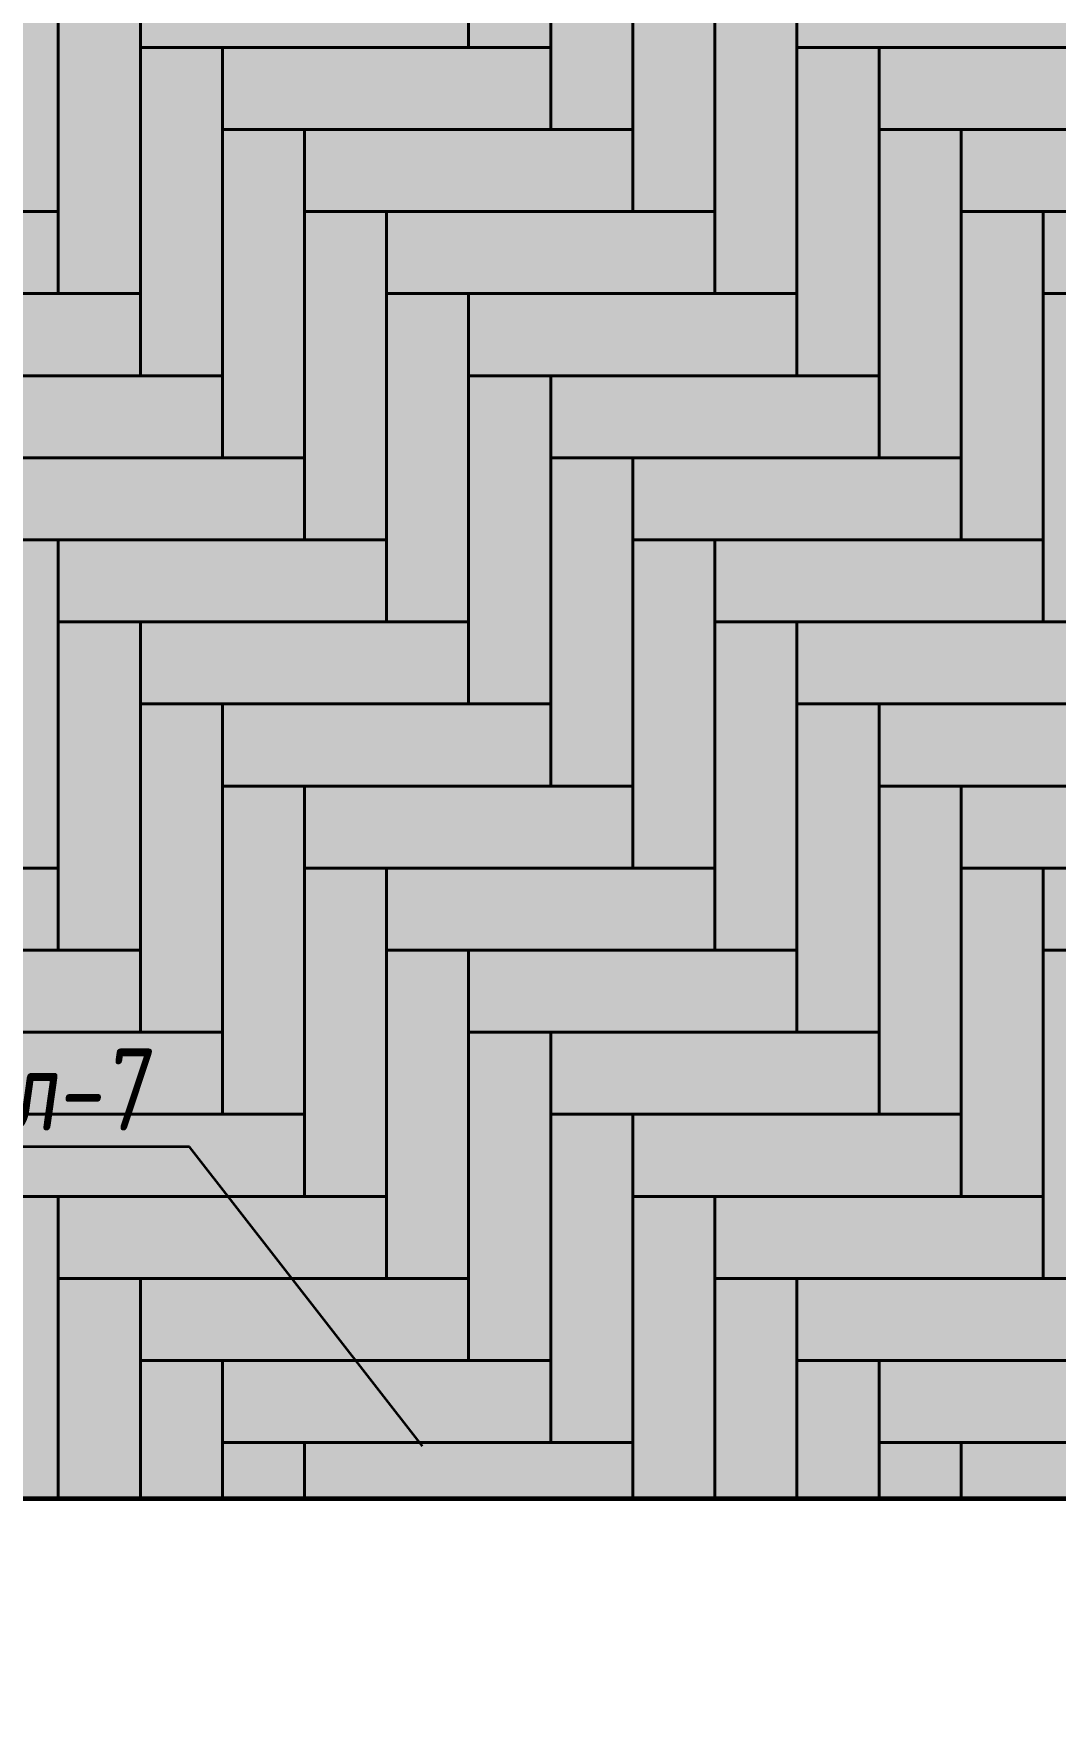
# Model space of a CAD drawing. Header units: millimetres. Extents: x -510890 to 418982, y -118257 to 141350.
# Drawn here: x 61567 to 64678, y -8091 to -2929 of the extents above; entities that cross this region are included whole.
import ezdxf
from ezdxf import colors
from ezdxf.entities.mleader import LeaderData, LeaderLine
from ezdxf.math import Vec2, Vec3

# ---------------------------------------------------------------- set-up
doc = ezdxf.new("R2010")
doc.units = ezdxf.units.MM
doc.layers.add('АР_Площадь контур', color=220, linetype='Continuous', lineweight=35, plot=False)
doc.styles.add('Архитект', font='isocpeur.ttf', dxfattribs={"width": 0.8, "oblique": 8})

msp = doc.modelspace()

# ---------------------------------------------------------------- hatches: boundary and pattern name
at = {"layer": 'АР_Площадь контур', "ltscale": 100, "true_color": 0xffffff}
h = msp.add_hatch(color=7, dxfattribs=at)
h.dxf.hatch_style = 1
h.paths.add_polyline_path([(63141.8, -1970.6), (62891.8, -1970.6), (62891.8, -2970.6), (63141.8, -2970.6)])
at = {"layer": 'АР_Площадь контур', "ltscale": 100, "true_color": 0x636466}
h = msp.add_hatch(color=251, dxfattribs=at)
h.dxf.hatch_style = 1
h.paths.add_polyline_path([(63391.8, -2220.6), (63141.8, -2220.6), (63141.8, -3220.6), (63391.8, -3220.6)])
h = msp.add_hatch(color=251, dxfattribs=at)
h.dxf.hatch_style = 1
h.paths.add_polyline_path([(61641.8, -2470.6), (61391.8, -2470.6), (61391.8, -3470.6), (61641.8, -3470.6)])
at = {"layer": 'АР_Площадь контур', "ltscale": 100, "true_color": 0xc7c8ca}
h = msp.add_hatch(color=9, dxfattribs=at)
h.dxf.hatch_style = 1
h.paths.add_polyline_path([(63641.8, -2470.6), (63391.8, -2470.6), (63391.8, -3470.6), (63641.8, -3470.6)])
h = msp.add_hatch(color=9, dxfattribs=at)
h.dxf.hatch_style = 1
h.paths.add_polyline_path([(61891.8, -2720.6), (61641.8, -2720.6), (61641.8, -3720.6), (61891.8, -3720.6)])
at = {"layer": 'АР_Площадь контур', "ltscale": 100, "true_color": 0xffffff}
h = msp.add_hatch(color=7, dxfattribs=at)
h.dxf.hatch_style = 1
h.paths.add_polyline_path([(62891.8, -2720.6), (61891.8, -2720.6), (61891.8, -2970.6), (62891.8, -2970.6)])
h = msp.add_hatch(color=7, dxfattribs=at)
h.dxf.hatch_style = 1
h.paths.add_polyline_path([(63891.8, -2720.6), (63641.8, -2720.6), (63641.8, -3720.6), (63891.8, -3720.6)])
at = {"layer": 'АР_Площадь контур', "ltscale": 100, "true_color": 0x636466}
h = msp.add_hatch(color=251, dxfattribs=at)
h.dxf.hatch_style = 1
h.paths.add_polyline_path([(64891.8, -2720.6), (63891.8, -2720.6), (63891.8, -2970.6), (64891.8, -2970.6)])
at = {"layer": 'АР_Площадь контур', "ltscale": 100, "true_color": 0xffffff}
h = msp.add_hatch(color=7, dxfattribs=at)
h.dxf.hatch_style = 1
h.paths.add_polyline_path([(62141.8, -2970.6), (61891.8, -2970.6), (61891.8, -3970.6), (62141.8, -3970.6)])
at = {"layer": 'АР_Площадь контур', "ltscale": 100, "true_color": 0x636466}
h = msp.add_hatch(color=251, dxfattribs=at)
h.dxf.hatch_style = 1
h.paths.add_polyline_path([(63141.8, -2970.6), (62141.8, -2970.6), (62141.8, -3220.6), (63141.8, -3220.6)])
h = msp.add_hatch(color=251, dxfattribs=at)
h.dxf.hatch_style = 1
h.paths.add_polyline_path([(64141.8, -2970.6), (63891.8, -2970.6), (63891.8, -3970.6), (64141.8, -3970.6)])
at = {"layer": 'АР_Площадь контур', "ltscale": 100, "true_color": 0xc7c8ca}
h = msp.add_hatch(color=9, dxfattribs=at)
h.dxf.hatch_style = 1
h.paths.add_polyline_path([(65141.8, -2970.6), (64141.8, -2970.6), (64141.8, -3220.6), (65141.8, -3220.6)])
at = {"layer": 'АР_Площадь контур', "ltscale": 100, "true_color": 0x636466}
h = msp.add_hatch(color=251, dxfattribs=at)
h.dxf.hatch_style = 1
h.paths.add_polyline_path([(62391.8, -3220.6), (62141.8, -3220.6), (62141.8, -4220.6), (62391.8, -4220.6)])
at = {"layer": 'АР_Площадь контур', "ltscale": 100, "true_color": 0xc7c8ca}
h = msp.add_hatch(color=9, dxfattribs=at)
h.dxf.hatch_style = 1
h.paths.add_polyline_path([(63391.8, -3220.6), (62391.8, -3220.6), (62391.8, -3470.6), (63391.8, -3470.6)])
h = msp.add_hatch(color=9, dxfattribs=at)
h.dxf.hatch_style = 1
h.paths.add_polyline_path([(64391.8, -3220.6), (64141.8, -3220.6), (64141.8, -4220.6), (64391.8, -4220.6)])
at = {"layer": 'АР_Площадь контур', "ltscale": 100, "true_color": 0xffffff}
h = msp.add_hatch(color=7, dxfattribs=at)
h.dxf.hatch_style = 1
h.paths.add_polyline_path([(65391.8, -3220.6), (64391.8, -3220.6), (64391.8, -3470.6), (65391.8, -3470.6)])
at = {"layer": 'АР_Площадь контур', "ltscale": 100, "true_color": 0xc7c8ca}
h = msp.add_hatch(color=9, dxfattribs=at)
h.dxf.hatch_style = 1
h.paths.add_polyline_path([(61641.8, -3470.6), (60641.8, -3470.6), (60641.8, -3720.6), (61641.8, -3720.6)])
h = msp.add_hatch(color=9, dxfattribs=at)
h.dxf.hatch_style = 1
h.paths.add_polyline_path([(62641.8, -3470.6), (62391.8, -3470.6), (62391.8, -4470.6), (62641.8, -4470.6)])
at = {"layer": 'АР_Площадь контур', "ltscale": 100, "true_color": 0xffffff}
h = msp.add_hatch(color=7, dxfattribs=at)
h.dxf.hatch_style = 1
h.paths.add_polyline_path([(63641.8, -3470.6), (62641.8, -3470.6), (62641.8, -3720.6), (63641.8, -3720.6)])
h = msp.add_hatch(color=7, dxfattribs=at)
h.dxf.hatch_style = 1
h.paths.add_polyline_path([(64641.8, -3470.6), (64391.8, -3470.6), (64391.8, -4470.6), (64641.8, -4470.6)])
at = {"layer": 'АР_Площадь контур', "ltscale": 100, "true_color": 0x636466}
h = msp.add_hatch(color=251, dxfattribs=at)
h.dxf.hatch_style = 1
h.paths.add_polyline_path([(65641.8, -3470.6), (64641.8, -3470.6), (64641.8, -3720.6), (65641.8, -3720.6)])
at = {"layer": 'АР_Площадь контур', "ltscale": 100, "true_color": 0xffffff}
h = msp.add_hatch(color=7, dxfattribs=at)
h.dxf.hatch_style = 1
h.paths.add_polyline_path([(61891.8, -3720.6), (60891.8, -3720.6), (60891.8, -3970.6), (61891.8, -3970.6)])
h = msp.add_hatch(color=7, dxfattribs=at)
h.dxf.hatch_style = 1
h.paths.add_polyline_path([(62891.8, -3720.6), (62641.8, -3720.6), (62641.8, -4720.6), (62891.8, -4720.6)])
at = {"layer": 'АР_Площадь контур', "ltscale": 100, "true_color": 0x636466}
h = msp.add_hatch(color=251, dxfattribs=at)
h.dxf.hatch_style = 1
h.paths.add_polyline_path([(63891.8, -3720.6), (62891.8, -3720.6), (62891.8, -3970.6), (63891.8, -3970.6)])
h = msp.add_hatch(color=251, dxfattribs=at)
h.dxf.hatch_style = 1
h.paths.add_polyline_path([(64891.8, -3720.6), (64641.8, -3720.6), (64641.8, -4720.6), (64891.8, -4720.6)])
h = msp.add_hatch(color=251, dxfattribs=at)
h.dxf.hatch_style = 1
h.paths.add_polyline_path([(62141.8, -3970.6), (61141.8, -3970.6), (61141.8, -4220.6), (62141.8, -4220.6)])
h = msp.add_hatch(color=251, dxfattribs=at)
h.dxf.hatch_style = 1
h.paths.add_polyline_path([(63141.8, -3970.6), (62891.8, -3970.6), (62891.8, -4970.6), (63141.8, -4970.6)])
at = {"layer": 'АР_Площадь контур', "ltscale": 100, "true_color": 0xc7c8ca}
h = msp.add_hatch(color=9, dxfattribs=at)
h.dxf.hatch_style = 1
h.paths.add_polyline_path([(64141.8, -3970.6), (63141.8, -3970.6), (63141.8, -4220.6), (64141.8, -4220.6)])
h = msp.add_hatch(color=9, dxfattribs=at)
h.dxf.hatch_style = 1
h.paths.add_polyline_path([(62391.8, -4220.6), (61391.8, -4220.6), (61391.8, -4470.6), (62391.8, -4470.6)])
h = msp.add_hatch(color=9, dxfattribs=at)
h.dxf.hatch_style = 1
h.paths.add_polyline_path([(63391.8, -4220.6), (63141.8, -4220.6), (63141.8, -5220.6), (63391.8, -5220.6)])
at = {"layer": 'АР_Площадь контур', "ltscale": 100, "true_color": 0xffffff}
h = msp.add_hatch(color=7, dxfattribs=at)
h.dxf.hatch_style = 1
h.paths.add_polyline_path([(64391.8, -4220.6), (63391.8, -4220.6), (63391.8, -4470.6), (64391.8, -4470.6)])
at = {"layer": 'АР_Площадь контур', "ltscale": 100, "true_color": 0xc7c8ca}
h = msp.add_hatch(color=9, dxfattribs=at)
h.dxf.hatch_style = 1
h.paths.add_polyline_path([(61641.8, -4470.6), (61391.8, -4470.6), (61391.8, -5470.6), (61641.8, -5470.6)])
at = {"layer": 'АР_Площадь контур', "ltscale": 100, "true_color": 0xffffff}
h = msp.add_hatch(color=7, dxfattribs=at)
h.dxf.hatch_style = 1
h.paths.add_polyline_path([(62641.8, -4470.6), (61641.8, -4470.6), (61641.8, -4720.6), (62641.8, -4720.6)])
h = msp.add_hatch(color=7, dxfattribs=at)
h.dxf.hatch_style = 1
h.paths.add_polyline_path([(63641.8, -4470.6), (63391.8, -4470.6), (63391.8, -5470.6), (63641.8, -5470.6)])
at = {"layer": 'АР_Площадь контур', "ltscale": 100, "true_color": 0x636466}
h = msp.add_hatch(color=251, dxfattribs=at)
h.dxf.hatch_style = 1
h.paths.add_polyline_path([(64641.8, -4470.6), (63641.8, -4470.6), (63641.8, -4720.6), (64641.8, -4720.6)])
at = {"layer": 'АР_Площадь контур', "ltscale": 100, "true_color": 0xffffff}
h = msp.add_hatch(color=7, dxfattribs=at)
h.dxf.hatch_style = 1
h.paths.add_polyline_path([(61891.8, -4720.6), (61641.8, -4720.6), (61641.8, -5720.6), (61891.8, -5720.6)])
at = {"layer": 'АР_Площадь контур', "ltscale": 100, "true_color": 0x636466}
h = msp.add_hatch(color=251, dxfattribs=at)
h.dxf.hatch_style = 1
h.paths.add_polyline_path([(62891.8, -4720.6), (61891.8, -4720.6), (61891.8, -4970.6), (62891.8, -4970.6)])
h = msp.add_hatch(color=251, dxfattribs=at)
h.dxf.hatch_style = 1
h.paths.add_polyline_path([(63891.8, -4720.6), (63641.8, -4720.6), (63641.8, -5720.6), (63891.8, -5720.6)])
at = {"layer": 'АР_Площадь контур', "ltscale": 100, "true_color": 0xc7c8ca}
h = msp.add_hatch(color=9, dxfattribs=at)
h.dxf.hatch_style = 1
h.paths.add_polyline_path([(64891.8, -4720.6), (63891.8, -4720.6), (63891.8, -4970.6), (64891.8, -4970.6)])
at = {"layer": 'АР_Площадь контур', "ltscale": 100, "true_color": 0x636466}
h = msp.add_hatch(color=251, dxfattribs=at)
h.dxf.hatch_style = 1
h.paths.add_polyline_path([(62141.8, -4970.6), (61891.8, -4970.6), (61891.8, -5970.6), (62141.8, -5970.6)])
at = {"layer": 'АР_Площадь контур', "ltscale": 100, "true_color": 0xc7c8ca}
h = msp.add_hatch(color=9, dxfattribs=at)
h.dxf.hatch_style = 1
h.paths.add_polyline_path([(63141.8, -4970.6), (62141.8, -4970.6), (62141.8, -5220.6), (63141.8, -5220.6)])
h = msp.add_hatch(color=9, dxfattribs=at)
h.dxf.hatch_style = 1
h.paths.add_polyline_path([(64141.8, -4970.6), (63891.8, -4970.6), (63891.8, -5970.6), (64141.8, -5970.6)])
at = {"layer": 'АР_Площадь контур', "ltscale": 100, "true_color": 0xffffff}
h = msp.add_hatch(color=7, dxfattribs=at)
h.dxf.hatch_style = 1
h.paths.add_polyline_path([(65141.8, -4970.6), (64141.8, -4970.6), (64141.8, -5220.6), (65141.8, -5220.6)])
at = {"layer": 'АР_Площадь контур', "ltscale": 100, "true_color": 0xc7c8ca}
h = msp.add_hatch(color=9, dxfattribs=at)
h.dxf.hatch_style = 1
h.paths.add_polyline_path([(62391.8, -5220.6), (62141.8, -5220.6), (62141.8, -6220.6), (62391.8, -6220.6)])
at = {"layer": 'АР_Площадь контур', "ltscale": 100, "true_color": 0xffffff}
h = msp.add_hatch(color=7, dxfattribs=at)
h.dxf.hatch_style = 1
h.paths.add_polyline_path([(63391.8, -5220.6), (62391.8, -5220.6), (62391.8, -5470.6), (63391.8, -5470.6)])
h = msp.add_hatch(color=7, dxfattribs=at)
h.dxf.hatch_style = 1
h.paths.add_polyline_path([(64391.8, -5220.6), (64141.8, -5220.6), (64141.8, -6220.6), (64391.8, -6220.6)])
at = {"layer": 'АР_Площадь контур', "ltscale": 100, "true_color": 0x636466}
h = msp.add_hatch(color=251, dxfattribs=at)
h.dxf.hatch_style = 1
h.paths.add_polyline_path([(65391.8, -5220.6), (64391.8, -5220.6), (64391.8, -5470.6), (65391.8, -5470.6)])
at = {"layer": 'АР_Площадь контур', "ltscale": 100, "true_color": 0xffffff}
h = msp.add_hatch(color=7, dxfattribs=at)
h.dxf.hatch_style = 1
h.paths.add_polyline_path([(61641.8, -5470.6), (60641.8, -5470.6), (60641.8, -5720.6), (61641.8, -5720.6)])
h = msp.add_hatch(color=7, dxfattribs=at)
h.dxf.hatch_style = 1
h.paths.add_polyline_path([(62641.8, -5470.6), (62391.8, -5470.6), (62391.8, -6470.6), (62641.8, -6470.6)])
at = {"layer": 'АР_Площадь контур', "ltscale": 100, "true_color": 0x636466}
h = msp.add_hatch(color=251, dxfattribs=at)
h.dxf.hatch_style = 1
h.paths.add_polyline_path([(63641.8, -5470.6), (62641.8, -5470.6), (62641.8, -5720.6), (63641.8, -5720.6)])
h = msp.add_hatch(color=251, dxfattribs=at)
h.dxf.hatch_style = 1
h.paths.add_polyline_path([(64641.8, -5470.6), (64391.8, -5470.6), (64391.8, -6470.6), (64641.8, -6470.6)])
at = {"layer": 'АР_Площадь контур', "ltscale": 100, "true_color": 0xc7c8ca}
h = msp.add_hatch(color=9, dxfattribs=at)
h.dxf.hatch_style = 1
h.paths.add_polyline_path([(65641.8, -5470.6), (64641.8, -5470.6), (64641.8, -5720.6), (65641.8, -5720.6)])
at = {"layer": 'АР_Площадь контур', "ltscale": 100, "true_color": 0x636466}
h = msp.add_hatch(color=251, dxfattribs=at)
h.dxf.hatch_style = 1
h.paths.add_polyline_path([(61891.8, -5720.6), (60891.8, -5720.6), (60891.8, -5970.6), (61891.8, -5970.6)])
h = msp.add_hatch(color=251, dxfattribs=at)
h.dxf.hatch_style = 1
h.paths.add_polyline_path([(62891.8, -5720.6), (62641.8, -5720.6), (62641.8, -6720.6), (62891.8, -6720.6)])
at = {"layer": 'АР_Площадь контур', "ltscale": 100, "true_color": 0xc7c8ca}
h = msp.add_hatch(color=9, dxfattribs=at)
h.dxf.hatch_style = 1
h.paths.add_polyline_path([(63891.8, -5720.6), (62891.8, -5720.6), (62891.8, -5970.6), (63891.8, -5970.6)])
h = msp.add_hatch(color=9, dxfattribs=at)
h.dxf.hatch_style = 1
h.paths.add_polyline_path([(64891.8, -5720.6), (64641.8, -5720.6), (64641.8, -6720.6), (64891.8, -6720.6)])
h = msp.add_hatch(color=9, dxfattribs=at)
h.dxf.hatch_style = 1
h.paths.add_polyline_path([(62141.8, -5970.6), (61141.8, -5970.6), (61141.8, -6220.6), (62141.8, -6220.6)])
h = msp.add_hatch(color=9, dxfattribs=at)
h.dxf.hatch_style = 1
h.paths.add_polyline_path([(63141.8, -5970.6), (62891.8, -5970.6), (62891.8, -6970.6), (63141.8, -6970.6)])
at = {"layer": 'АР_Площадь контур', "ltscale": 100, "true_color": 0xffffff}
h = msp.add_hatch(color=7, dxfattribs=at)
h.dxf.hatch_style = 1
h.paths.add_polyline_path([(64141.8, -5970.6), (63141.8, -5970.6), (63141.8, -6220.6), (64141.8, -6220.6)])
h = msp.add_hatch(color=7, dxfattribs=at)
h.dxf.hatch_style = 1
h.paths.add_polyline_path([(62391.8, -6220.6), (61391.8, -6220.6), (61391.8, -6470.6), (62391.8, -6470.6)])
h = msp.add_hatch(color=7, dxfattribs=at)
h.dxf.hatch_style = 1
h.paths.add_polyline_path([(63391.8, -6220.6), (63141.8, -6220.6), (63141.8, -7220.6), (63391.8, -7220.6)])
at = {"layer": 'АР_Площадь контур', "ltscale": 100, "true_color": 0x636466}
h = msp.add_hatch(color=251, dxfattribs=at)
h.dxf.hatch_style = 1
h.paths.add_polyline_path([(64391.8, -6220.6), (63391.8, -6220.6), (63391.8, -6470.6), (64391.8, -6470.6)])
at = {"layer": 'АР_Площадь контур', "ltscale": 100, "true_color": 0xffffff}
h = msp.add_hatch(color=7, dxfattribs=at)
h.dxf.hatch_style = 1
h.paths.add_polyline_path([(61391.8, -7390.7), (61641.8, -7390.7), (61641.8, -6470.6), (61391.8, -6470.6)])
at = {"layer": 'АР_Площадь контур', "ltscale": 100, "true_color": 0x636466}
h = msp.add_hatch(color=251, dxfattribs=at)
h.dxf.hatch_style = 1
h.paths.add_polyline_path([(62641.8, -6470.6), (61641.8, -6470.6), (61641.8, -6720.6), (62641.8, -6720.6)])
h = msp.add_hatch(color=251, dxfattribs=at)
h.dxf.hatch_style = 1
h.paths.add_polyline_path([(63391.8, -7390.7), (63641.8, -7390.7), (63641.8, -6470.6), (63391.8, -6470.6)])
at = {"layer": 'АР_Площадь контур', "ltscale": 100, "true_color": 0xc7c8ca}
h = msp.add_hatch(color=9, dxfattribs=at)
h.dxf.hatch_style = 1
h.paths.add_polyline_path([(64641.8, -6470.6), (63641.8, -6470.6), (63641.8, -6720.6), (64641.8, -6720.6)])
at = {"layer": 'АР_Площадь контур', "ltscale": 100, "true_color": 0x636466}
h = msp.add_hatch(color=251, dxfattribs=at)
h.dxf.hatch_style = 1
h.paths.add_polyline_path([(61641.8, -7390.7), (61891.8, -7390.7), (61891.8, -6720.6), (61641.8, -6720.6)])
at = {"layer": 'АР_Площадь контур', "ltscale": 100, "true_color": 0xc7c8ca}
h = msp.add_hatch(color=9, dxfattribs=at)
h.dxf.hatch_style = 1
h.paths.add_polyline_path([(62891.8, -6720.6), (61891.8, -6720.6), (61891.8, -6970.6), (62891.8, -6970.6)])
h = msp.add_hatch(color=9, dxfattribs=at)
h.dxf.hatch_style = 1
h.paths.add_polyline_path([(63641.8, -7390.7), (63891.8, -7390.7), (63891.8, -6720.6), (63641.8, -6720.6)])
at = {"layer": 'АР_Площадь контур', "ltscale": 100, "true_color": 0xffffff}
h = msp.add_hatch(color=7, dxfattribs=at)
h.dxf.hatch_style = 1
h.paths.add_polyline_path([(64891.8, -6720.6), (63891.8, -6720.6), (63891.8, -6970.6), (64891.8, -6970.6)])
at = {"layer": 'АР_Площадь контур', "ltscale": 100, "true_color": 0xc7c8ca}
h = msp.add_hatch(color=9, dxfattribs=at)
h.dxf.hatch_style = 1
h.paths.add_polyline_path([(61891.8, -7390.7), (62141.8, -7390.7), (62141.8, -6970.6), (61891.8, -6970.6)])
at = {"layer": 'АР_Площадь контур', "ltscale": 100, "true_color": 0xffffff}
h = msp.add_hatch(color=7, dxfattribs=at)
h.dxf.hatch_style = 1
h.paths.add_polyline_path([(63141.8, -6970.6), (62141.8, -6970.6), (62141.8, -7220.6), (63141.8, -7220.6)])
h = msp.add_hatch(color=7, dxfattribs=at)
h.dxf.hatch_style = 1
h.paths.add_polyline_path([(63891.8, -7390.7), (64141.8, -7390.7), (64141.8, -6970.6), (63891.8, -6970.6)])
at = {"layer": 'АР_Площадь контур', "ltscale": 100, "true_color": 0x636466}
h = msp.add_hatch(color=251, dxfattribs=at)
h.dxf.hatch_style = 1
h.paths.add_polyline_path([(65141.8, -6970.6), (64141.8, -6970.6), (64141.8, -7220.6), (65141.8, -7220.6)])
at = {"layer": 'АР_Площадь контур', "ltscale": 100, "true_color": 0xffffff}
h = msp.add_hatch(color=7, dxfattribs=at)
h.dxf.hatch_style = 1
h.paths.add_polyline_path([(62141.8, -7390.7), (62391.8, -7390.7), (62391.8, -7220.6), (62141.8, -7220.6)])
at = {"layer": 'АР_Площадь контур', "ltscale": 100, "true_color": 0x636466}
h = msp.add_hatch(color=251, dxfattribs=at)
h.dxf.hatch_style = 1
h.paths.add_polyline_path([(62391.8, -7390.7), (63391.8, -7390.7), (63391.8, -7220.6), (62391.8, -7220.6)])
h = msp.add_hatch(color=251, dxfattribs=at)
h.dxf.hatch_style = 1
h.paths.add_polyline_path([(64141.8, -7390.7), (64391.8, -7390.7), (64391.8, -7220.6), (64141.8, -7220.6)])
at = {"layer": 'АР_Площадь контур', "ltscale": 100, "true_color": 0xc7c8ca}
h = msp.add_hatch(color=9, dxfattribs=at)
h.dxf.hatch_style = 1
h.paths.add_polyline_path([(64391.8, -7390.7), (64742.8, -7390.7), (64742.8, -7470.6), (65391.8, -7470.6), (65391.8, -7220.6), (64391.8, -7220.6)])

# ---------------------------------------------------------------- linework, layer by layer
at = {"layer": 'АР_Площадь контур', "lineweight": 60}
msp.add_lwpolyline([(75392.3, -3101), (75392.3, 3859.4), (66892.3, 3859.4), (66892.3, 169.4), (66382.3, 169.4), (66382.3, 292.7), (66082.3, 292.7, 0.374732), (58459, -7330.6), (58459, -7390.7)], format="xyb", dxfattribs=at)
at = {"layer": 'АР_Площадь контур', "color": 7, "ltscale": 100}
msp.add_lwpolyline([(66892.3, 169.4), (66382.3, 169.4), (66382.3, 292.7), (66082.3, 292.7, 0.374731), (58459, -7330.6), (58459, -7390.7), (64742.8, -7390.7), (64742.8, -7991.6), (66442.3, -7992.6), (66442.5, -7690.6), (66842.3, -7690.6), (66842.3, -7970.6), (69360.7, -7970.6), (69360.7, -8090.6), (71060.7, -8090.6), (71060.7, -7970.6), (72442.3, -7970.6), (72442.3, -7690.6), (72842.3, -7690.6), (72842.3, -7970.6), (75392.4, -7970.6), (75392.3, 3859.4), (66892.3, 3859.4)], format="xyb", close=True, dxfattribs=at)
for points in [[(62891.8, -2970.6), (62891.8, -1970.6), (63141.8, -1970.6), (63141.8, -2970.6)], [(63141.8, -3220.6), (63141.8, -2220.6), (63391.8, -2220.6), (63391.8, -3220.6)], [(61391.8, -3470.6), (61391.8, -2470.6), (61641.8, -2470.6), (61641.8, -3470.6)], [(63391.8, -3470.6), (63391.8, -2470.6), (63641.8, -2470.6), (63641.8, -3470.6)], [(61641.8, -3720.6), (61641.8, -2720.6), (61891.8, -2720.6), (61891.8, -3720.6)], [(61891.8, -2720.6), (62891.8, -2720.6), (62891.8, -2970.6), (61891.8, -2970.6)], [(63641.8, -3720.6), (63641.8, -2720.6), (63891.8, -2720.6), (63891.8, -3720.6)], [(63891.8, -2720.6), (64891.8, -2720.6), (64891.8, -2970.6), (63891.8, -2970.6)], [(61891.8, -3970.6), (61891.8, -2970.6), (62141.8, -2970.6), (62141.8, -3970.6)], [(62141.8, -2970.6), (63141.8, -2970.6), (63141.8, -3220.6), (62141.8, -3220.6)], [(63891.8, -3970.6), (63891.8, -2970.6), (64141.8, -2970.6), (64141.8, -3970.6)], [(64141.8, -2970.6), (65141.8, -2970.6), (65141.8, -3220.6), (64141.8, -3220.6)], [(62141.8, -4220.6), (62141.8, -3220.6), (62391.8, -3220.6), (62391.8, -4220.6)], [(62391.8, -3220.6), (63391.8, -3220.6), (63391.8, -3470.6), (62391.8, -3470.6)], [(64141.8, -4220.6), (64141.8, -3220.6), (64391.8, -3220.6), (64391.8, -4220.6)], [(64391.8, -3220.6), (65391.8, -3220.6), (65391.8, -3470.6), (64391.8, -3470.6)], [(60641.8, -3470.6), (61641.8, -3470.6), (61641.8, -3720.6), (60641.8, -3720.6)], [(62391.8, -4470.6), (62391.8, -3470.6), (62641.8, -3470.6), (62641.8, -4470.6)], [(62641.8, -3470.6), (63641.8, -3470.6), (63641.8, -3720.6), (62641.8, -3720.6)], [(64391.8, -4470.6), (64391.8, -3470.6), (64641.8, -3470.6), (64641.8, -4470.6)], [(64641.8, -3470.6), (65641.8, -3470.6), (65641.8, -3720.6), (64641.8, -3720.6)], [(60891.8, -3720.6), (61891.8, -3720.6), (61891.8, -3970.6), (60891.8, -3970.6)], [(62641.8, -4720.6), (62641.8, -3720.6), (62891.8, -3720.6), (62891.8, -4720.6)], [(62891.8, -3720.6), (63891.8, -3720.6), (63891.8, -3970.6), (62891.8, -3970.6)], [(64641.8, -4720.6), (64641.8, -3720.6), (64891.8, -3720.6), (64891.8, -4720.6)], [(61141.8, -3970.6), (62141.8, -3970.6), (62141.8, -4220.6), (61141.8, -4220.6)], [(62891.8, -4970.6), (62891.8, -3970.6), (63141.8, -3970.6), (63141.8, -4970.6)], [(63141.8, -3970.6), (64141.8, -3970.6), (64141.8, -4220.6), (63141.8, -4220.6)], [(61391.8, -4220.6), (62391.8, -4220.6), (62391.8, -4470.6), (61391.8, -4470.6)], [(63141.8, -5220.6), (63141.8, -4220.6), (63391.8, -4220.6), (63391.8, -5220.6)], [(63391.8, -4220.6), (64391.8, -4220.6), (64391.8, -4470.6), (63391.8, -4470.6)], [(61391.8, -5470.6), (61391.8, -4470.6), (61641.8, -4470.6), (61641.8, -5470.6)], [(61641.8, -4470.6), (62641.8, -4470.6), (62641.8, -4720.6), (61641.8, -4720.6)], [(63391.8, -5470.6), (63391.8, -4470.6), (63641.8, -4470.6), (63641.8, -5470.6)], [(63641.8, -4470.6), (64641.8, -4470.6), (64641.8, -4720.6), (63641.8, -4720.6)], [(61641.8, -5720.6), (61641.8, -4720.6), (61891.8, -4720.6), (61891.8, -5720.6)], [(61891.8, -4720.6), (62891.8, -4720.6), (62891.8, -4970.6), (61891.8, -4970.6)], [(63641.8, -5720.6), (63641.8, -4720.6), (63891.8, -4720.6), (63891.8, -5720.6)], [(63891.8, -4720.6), (64891.8, -4720.6), (64891.8, -4970.6), (63891.8, -4970.6)], [(61891.8, -5970.6), (61891.8, -4970.6), (62141.8, -4970.6), (62141.8, -5970.6)], [(62141.8, -4970.6), (63141.8, -4970.6), (63141.8, -5220.6), (62141.8, -5220.6)], [(63891.8, -5970.6), (63891.8, -4970.6), (64141.8, -4970.6), (64141.8, -5970.6)], [(64141.8, -4970.6), (65141.8, -4970.6), (65141.8, -5220.6), (64141.8, -5220.6)], [(62141.8, -6220.6), (62141.8, -5220.6), (62391.8, -5220.6), (62391.8, -6220.6)], [(62391.8, -5220.6), (63391.8, -5220.6), (63391.8, -5470.6), (62391.8, -5470.6)], [(64141.8, -6220.6), (64141.8, -5220.6), (64391.8, -5220.6), (64391.8, -6220.6)], [(64391.8, -5220.6), (65391.8, -5220.6), (65391.8, -5470.6), (64391.8, -5470.6)], [(60641.8, -5470.6), (61641.8, -5470.6), (61641.8, -5720.6), (60641.8, -5720.6)], [(62391.8, -6470.6), (62391.8, -5470.6), (62641.8, -5470.6), (62641.8, -6470.6)], [(62641.8, -5470.6), (63641.8, -5470.6), (63641.8, -5720.6), (62641.8, -5720.6)], [(64391.8, -6470.6), (64391.8, -5470.6), (64641.8, -5470.6), (64641.8, -6470.6)], [(64641.8, -5470.6), (65641.8, -5470.6), (65641.8, -5720.6), (64641.8, -5720.6)], [(60891.8, -5720.6), (61891.8, -5720.6), (61891.8, -5970.6), (60891.8, -5970.6)], [(62641.8, -6720.6), (62641.8, -5720.6), (62891.8, -5720.6), (62891.8, -6720.6)], [(62891.8, -5720.6), (63891.8, -5720.6), (63891.8, -5970.6), (62891.8, -5970.6)], [(64641.8, -6720.6), (64641.8, -5720.6), (64891.8, -5720.6), (64891.8, -6720.6)], [(61141.8, -5970.6), (62141.8, -5970.6), (62141.8, -6220.6), (61141.8, -6220.6)], [(62891.8, -6970.6), (62891.8, -5970.6), (63141.8, -5970.6), (63141.8, -6970.6)], [(63141.8, -5970.6), (64141.8, -5970.6), (64141.8, -6220.6), (63141.8, -6220.6)], [(61391.8, -6220.6), (62391.8, -6220.6), (62391.8, -6470.6), (61391.8, -6470.6)], [(63141.8, -7220.6), (63141.8, -6220.6), (63391.8, -6220.6), (63391.8, -7220.6)], [(63391.8, -6220.6), (64391.8, -6220.6), (64391.8, -6470.6), (63391.8, -6470.6)], [(61641.8, -6470.6), (62641.8, -6470.6), (62641.8, -6720.6), (61641.8, -6720.6)], [(63641.8, -6470.6), (64641.8, -6470.6), (64641.8, -6720.6), (63641.8, -6720.6)], [(61891.8, -6720.6), (62891.8, -6720.6), (62891.8, -6970.6), (61891.8, -6970.6)], [(63891.8, -6720.6), (64891.8, -6720.6), (64891.8, -6970.6), (63891.8, -6970.6)], [(62141.8, -6970.6), (63141.8, -6970.6), (63141.8, -7220.6), (62141.8, -7220.6)], [(64141.8, -6970.6), (65141.8, -6970.6), (65141.8, -7220.6), (64141.8, -7220.6)]]:
    msp.add_lwpolyline(points, close=True, dxfattribs=at)
for points in [[(61391.8, -7390.7), (61391.8, -6470.6), (61641.8, -6470.6), (61641.8, -7390.7)], [(63391.8, -7390.7), (63391.8, -6470.6), (63641.8, -6470.6), (63641.8, -7390.7)], [(61641.8, -7390.7), (61641.8, -6720.6), (61891.8, -6720.6), (61891.8, -7390.7)], [(63641.8, -7390.7), (63641.8, -6720.6), (63891.8, -6720.6), (63891.8, -7390.7)], [(61891.8, -7390.7), (61891.8, -6970.6), (62141.8, -6970.6), (62141.8, -7390.7)], [(63891.8, -7390.7), (63891.8, -6970.6), (64141.8, -6970.6), (64141.8, -7390.7)], [(62141.8, -7390.7), (62141.8, -7220.6), (62391.8, -7220.6), (62391.8, -7390.7)], [(62391.8, -7390.7), (62391.8, -7220.6), (63391.8, -7220.6), (63391.8, -7390.7)], [(64141.8, -7390.7), (64141.8, -7220.6), (64391.8, -7220.6), (64391.8, -7390.7)], [(64391.8, -7390.7), (64391.8, -7220.6), (65391.8, -7220.6), (65391.8, -7470.6), (64742.8, -7470.6)]]:
    msp.add_lwpolyline(points, dxfattribs=at)
at = {"layer": 'АР_Площадь контур', "lineweight": 60}
msp.add_lwpolyline([(58459, -7390.7), (64742.8, -7390.7), (64742.8, -7990.7), (66442.3, -7990.7), (66442.3, -7690.6), (66842.3, -7690.6), (66842.3, -7970.6), (67360.7, -7970.6)], dxfattribs=at)

# ---------------------------------------------------------------- leaders
at = {"layer": 'АР_Площадь контур'}
ml = msp.add_multileader_mtext('Standard', dxfattribs=at)
ml.set_content('Пл-7', color=256, style='Архитект')
ml.set_leader_properties(color=256, linetype='ByLayer', lineweight=-1)
ml.build(insert=Vec2(0, 0))
ml.multileader.update_dxf_attribs({"text_left_attachment_type": 6, "text_right_attachment_type": 6, "dogleg_length": 25, "arrow_head_size": 200})
ctx = ml.context
ctx.base_point, ctx.char_height, ctx.arrow_head_size, ctx.landing_gap_size, ctx.plane_origin = Vec3(61206.2, -6319.9), 250, 200, 100, Vec3(47528.3, -6183.2)
ctx.left_attachment, ctx.right_attachment = 6, 6
notes = []
notes.append((ctx, [(0, (1, 1, 0), (62041.5, -6319.9), (-1, 0), 25, [(1, [(62873.8, -7390)], 0, [])])]))
ctx.mtext.insert, ctx.mtext.width, ctx.mtext.defined_height, ctx.mtext.line_spacing_style, ctx.mtext.flow_direction = Vec3(61306.2, -6019.9), 3549.472, 1007.6, 2, 5
for ctx, leaders in notes:
    for number, flags, end, landing, length, lines in leaders:
        leader = LeaderData()
        leader.index, (leader.has_last_leader_line, leader.has_dogleg_vector, leader.attachment_direction) = number, flags
        leader.last_leader_point, leader.dogleg_vector, leader.dogleg_length = Vec3(end), Vec3(landing), length
        for number, points, colour, breaks in lines:
            line = LeaderLine()
            line.index, line.vertices, line.color, line.breaks = number, Vec3.list(points), colors.encode_raw_color(colour), breaks
            leader.lines.append(line)
        ctx.leaders.append(leader)

doc.saveas('drawing.dxf')
